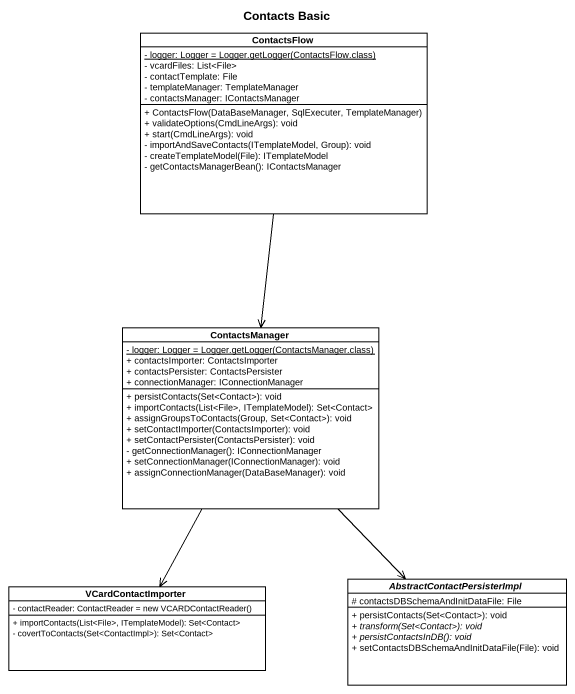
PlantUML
@startuml
title Contacts Basic
hide circle
hide empty members
skinparam classAttributeIconSize 0
class ContactsFlow {
  {static} {field} - logger: Logger = Logger.getLogger(ContactsFlow.class)
  - vcardFiles: List<File>
  - contactTemplate: File
  - templateManager: TemplateManager
  - contactsManager: IContactsManager
  + ContactsFlow(DataBaseManager, SqlExecuter, TemplateManager)
  + validateOptions(CmdLineArgs): void
  + start(CmdLineArgs): void
  - importAndSaveContacts(ITemplateModel, Group): void
  - createTemplateModel(File): ITemplateModel
  - getContactsManagerBean(): IContactsManager
}
class ContactsManager {
  {static} {field} - logger: Logger = Logger.getLogger(ContactsManager.class)
  + contactsImporter: ContactsImporter
  + contactsPersister: ContactsPersister
  + connectionManager: IConnectionManager
  + persistContacts(Set<Contact>): void
  + importContacts(List<File>, ITemplateModel): Set<Contact>
  + assignGroupsToContacts(Group, Set<Contact>): void
  + setContactImporter(ContactsImporter): void
  + setContactPersister(ContactsPersister): void
  - getConnectionManager(): IConnectionManager
  + setConnectionManager(IConnectionManager): void
  + assignConnectionManager(DataBaseManager): void
}
abstract class AbstractContactPersisterImpl {
  # contactsDBSchemaAndInitDataFile: File
  + persistContacts(Set<Contact>): void
  {abstract} + transform(Set<Contact>): void
  {abstract} + persistContactsInDB(): void
  + setContactsDBSchemaAndInitDataFile(File): void
}
class VCardContactImporter {
  {field} - contactReader: ContactReader = new VCARDContactReader()
  + importContacts(List<File>, ITemplateModel): Set<Contact>
  - covertToContacts(Set<ContactImpl>): Set<Contact>
}
ContactsFlow --> ContactsManager
ContactsManager --> AbstractContactPersisterImpl
ContactsManager --> VCardContactImporter
@enduml
